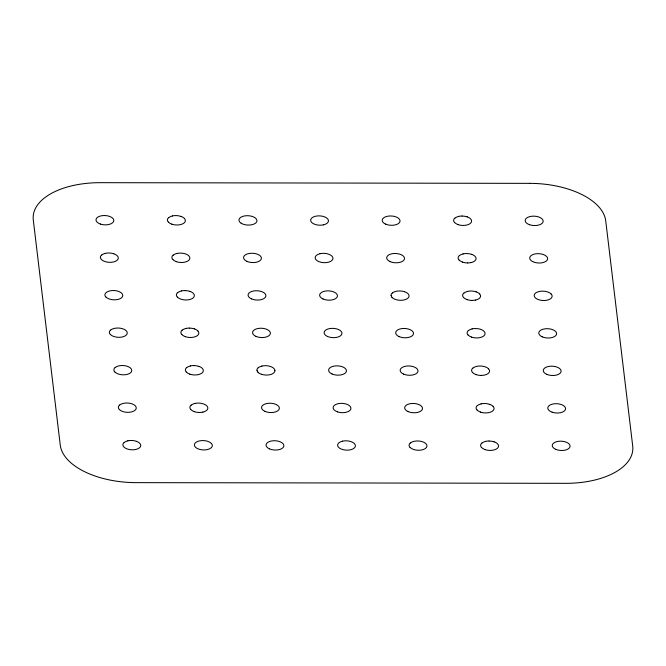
<?xml version="1.0" encoding="UTF-8"?>
<svg xmlns="http://www.w3.org/2000/svg" width="666" height="666" viewBox="0 0 666 666"><rect width="100%" height="100%" fill="white"/><g stroke="black" fill="none" stroke-linecap="round" stroke-linejoin="round"><path stroke-width="1" d="M136.364 441.3A8.933 4.654 2.7 0 1 137.937 448.767A8.933 4.654 2.7 0 1 123.859 446.969A8.933 4.654 2.7 0 1 124.076 442.532M124.151 442.532A8.933 4.654 2.7 0 1 127.855 440.859M127.805 440.825A8.933 4.654 2.7 0 1 136.314 441.275M119.664 405.045A8.933 4.654 2.7 0 1 133.874 404.703A8.933 4.654 2.7 0 1 131.344 411.963A8.933 4.654 2.7 0 1 122.81 411.53A8.933 4.654 2.7 0 1 119.372 409.473M119.289 409.465A8.933 4.654 2.7 0 1 119.589 405.036M115.168 367.54A8.933 4.654 2.7 0 1 128.763 366.874A8.933 4.654 2.7 0 1 128.297 374.042A8.933 4.654 2.7 0 1 114.877 371.978M114.802 371.969A8.933 4.654 2.7 0 1 115.093 367.54M110.673 330.053A8.933 4.654 2.7 0 1 124.276 329.387A8.933 4.654 2.7 0 1 123.809 336.546A8.933 4.654 2.7 0 1 110.389 334.482M110.306 334.474A8.933 4.654 2.7 0 1 110.598 330.045M105.894 296.978A8.933 4.654 2.7 0 0 119.314 299.051A8.933 4.654 2.7 0 0 119.78 291.883A8.933 4.654 2.7 0 0 106.177 292.549A8.933 4.654 2.7 0 0 105.811 296.978M113.903 253.821A8.933 4.654 2.7 0 1 114.053 261.813A8.933 4.654 2.7 0 1 100.474 257.659M101.69 255.061A8.933 4.654 2.7 0 1 105.394 253.38M100.4 257.659A8.933 4.654 2.7 0 1 101.615 255.036M105.345 253.346A8.933 4.654 2.7 0 1 113.853 253.796M100.341 224.051A8.924 4.654 2.7 0 0 108.849 224.5A8.924 4.654 2.7 0 0 111.963 217.591A8.924 4.654 2.7 0 0 98.202 216.875A8.924 4.654 2.7 0 0 100.375 224.042M211.38 443.431A8.991 4.687 2.7 0 0 197.869 441.35A8.991 4.687 2.7 0 0 197.394 448.568A8.991 4.687 2.7 0 0 211.089 447.893A8.933 4.654 2.7 0 0 211.388 443.464M202.864 412.088A8.999 4.687 2.7 0 0 206.602 410.398A8.933 4.654 2.7 0 0 206.893 405.969A8.999 4.687 2.7 0 0 194.838 403.421M199.425 412.462A8.999 4.687 2.7 0 1 194.289 411.646M190.801 409.573A8.999 4.687 2.7 0 1 191.1 405.111M202.889 412.079A8.933 4.654 2.7 0 1 199.45 412.445M194.389 411.638A8.933 4.654 2.7 0 1 190.926 409.582M191.217 405.153A8.933 4.654 2.7 0 1 194.922 403.471M198.376 374.592A8.991 4.687 2.7 0 0 202.106 372.902A8.933 4.654 2.7 0 0 202.397 368.473A8.991 4.687 2.7 0 0 198.909 366.375M189.802 374.15A8.991 4.687 2.7 0 0 194.938 374.958A8.933 4.654 2.7 0 0 198.393 374.583M186.314 372.078A8.991 4.687 2.7 0 1 186.613 367.624M190.351 365.925A8.991 4.687 2.7 0 1 193.814 365.559M189.893 374.142A8.933 4.654 2.7 0 1 186.43 372.086M186.721 367.657A8.933 4.654 2.7 0 1 190.426 365.975M193.839 365.609A8.933 4.654 2.7 0 1 198.934 366.417M185.315 336.655A8.991 4.687 2.7 0 0 190.443 337.471A8.933 4.654 2.7 0 0 193.906 337.088A8.991 4.687 2.7 0 0 197.611 335.406A8.933 4.654 2.7 0 0 197.91 330.977M181.826 334.582A8.991 4.687 2.7 0 1 182.118 330.128M185.856 328.43A8.991 4.687 2.7 0 1 189.319 328.072M194.414 328.879A8.991 4.687 2.7 0 1 197.902 330.944M185.406 336.646A8.933 4.654 2.7 0 1 181.943 334.59M182.226 330.161A8.933 4.654 2.7 0 1 185.931 328.48M189.344 328.122A8.933 4.654 2.7 0 1 194.447 328.929M177.447 297.094A8.933 4.654 2.7 0 0 180.911 299.151A8.933 4.654 2.7 0 0 185.956 299.966A8.933 4.654 2.7 0 0 189.394 299.6A8.991 4.687 2.7 0 0 193.123 297.91A8.933 4.654 2.7 0 0 193.415 293.481A8.991 4.687 2.7 0 0 189.927 291.383M177.739 292.665A8.933 4.654 2.7 0 1 181.443 290.984M184.857 290.617A8.933 4.654 2.7 0 1 189.952 291.425M177.331 297.086A8.991 4.687 2.7 0 1 177.631 292.624M181.36 290.934A8.991 4.687 2.7 0 1 184.823 290.567M176.324 261.663A8.991 4.687 2.7 0 0 181.46 262.479A8.933 4.654 2.7 0 0 184.915 262.096A8.991 4.687 2.7 0 0 188.628 260.414A8.933 4.654 2.7 0 0 188.919 255.985A8.991 4.687 2.7 0 0 185.431 253.888A8.933 4.654 2.7 0 0 180.361 253.13A8.991 4.687 2.7 0 0 176.873 253.438M172.835 259.59A8.991 4.687 2.7 0 1 173.135 255.136M176.415 261.655A8.933 4.654 2.7 0 1 172.952 259.598M173.243 255.17A8.933 4.654 2.7 0 1 176.948 253.488M171.82 224.167A8.999 4.687 2.7 0 0 176.956 224.983A8.924 4.654 2.7 0 0 180.428 224.6A8.999 4.687 2.7 0 0 184.132 222.919A8.924 4.654 2.7 0 0 184.432 218.498M168.332 222.094A8.999 4.687 2.7 0 1 168.631 217.632M172.369 215.942A8.999 4.687 2.7 0 1 175.832 215.576A8.924 4.654 2.7 0 1 180.969 216.442M180.944 216.392A8.999 4.687 2.7 0 1 184.424 218.456M171.928 224.159A8.924 4.654 2.7 0 1 168.465 222.103M168.756 217.674A8.924 4.654 2.7 0 1 172.452 215.992M274.875 370.396A8.933 4.654 2.7 0 1 273.668 373.018A8.991 4.687 2.7 0 1 269.938 374.708A8.933 4.654 2.7 0 1 261.455 374.25M257.992 372.194A8.933 4.654 2.7 0 1 257.068 370.371M258.283 367.765A8.933 4.654 2.7 0 1 261.988 366.092M261.363 374.259A8.991 4.687 2.7 0 1 257.884 372.194M256.951 370.371A8.991 4.687 2.7 0 1 258.175 367.732M261.905 366.042A8.991 4.687 2.7 0 1 270.471 366.491A8.933 4.654 2.7 0 1 273.959 368.581A8.991 4.687 2.7 0 1 274.883 370.396M342.524 441.192A8.933 4.654 2.7 0 0 339.444 448.093A8.933 4.654 2.7 0 0 353.205 448.809A8.933 4.654 2.7 0 0 351.032 441.633A8.933 4.654 2.7 0 0 342.474 441.167M320.063 253.713A8.933 4.654 2.7 0 0 316.974 260.614A8.933 4.654 2.7 0 0 330.744 261.33A8.933 4.654 2.7 0 0 328.571 254.154A8.933 4.654 2.7 0 0 320.013 253.688M323.518 224.842A8.924 4.654 2.7 0 1 315.01 224.392A8.924 4.654 2.7 0 1 312.87 217.208A8.924 4.654 2.7 0 1 326.631 217.924A8.924 4.654 2.7 0 1 323.551 224.825M410.381 442.99A8.933 4.654 2.7 0 1 423.976 442.324A8.933 4.654 2.7 0 1 423.509 449.483A8.933 4.654 2.7 0 1 410.09 447.419M410.015 447.41A8.933 4.654 2.7 0 1 410.306 442.982M392.116 297.427A8.933 4.654 2.7 0 1 391.192 295.604M392.407 292.998A8.933 4.654 2.7 0 1 396.112 291.325A8.991 4.687 2.7 0 1 404.603 291.725M404.62 291.766A8.933 4.654 2.7 0 1 408.083 293.814A8.991 4.687 2.7 0 1 409.016 295.629A8.933 4.654 2.7 0 1 407.792 298.251A8.991 4.687 2.7 0 1 404.062 299.941A8.933 4.654 2.7 0 1 395.579 299.484A8.991 4.687 2.7 0 1 392.008 297.427M391.075 295.604A8.991 4.687 2.7 0 1 392.299 292.965M485.015 449.592A8.991 4.687 2.7 0 0 490.143 450.407A8.933 4.654 2.7 0 0 493.606 450.025A8.991 4.687 2.7 0 0 497.319 448.343A8.933 4.654 2.7 0 0 497.61 443.914A8.991 4.687 2.7 0 0 494.122 441.816M481.526 447.519A8.991 4.687 2.7 0 1 481.826 443.065M485.556 441.367A8.991 4.687 2.7 0 1 489.019 441.009M485.106 449.583A8.933 4.654 2.7 0 1 481.643 447.527M481.934 443.098A8.933 4.654 2.7 0 1 485.639 441.416M489.052 441.058A8.933 4.654 2.7 0 1 494.147 441.866M480.519 412.096A8.999 4.687 2.7 0 0 485.647 412.912A8.933 4.654 2.7 0 0 489.119 412.529A8.999 4.687 2.7 0 0 492.823 410.847A8.933 4.654 2.7 0 0 493.115 406.426M477.031 410.023A8.999 4.687 2.7 0 1 477.322 405.561M481.06 403.871A8.999 4.687 2.7 0 1 484.523 403.504A8.933 4.654 2.7 0 1 489.66 404.37M489.627 404.32A8.999 4.687 2.7 0 1 493.115 406.385M480.611 412.088A8.933 4.654 2.7 0 1 477.156 410.031M477.439 405.602A8.933 4.654 2.7 0 1 481.143 403.921M481.16 375.416A8.991 4.687 2.7 0 1 476.032 374.6M472.544 372.527A8.991 4.687 2.7 0 1 472.835 368.073M488.619 368.889A8.991 4.687 2.7 0 0 485.131 366.824A8.933 4.654 2.7 0 0 480.036 366.034A8.933 4.654 2.7 0 0 476.606 366.4A8.933 4.654 2.7 0 0 472.943 368.107M488.628 368.922A8.933 4.654 2.7 0 1 488.328 373.351A8.991 4.687 2.7 0 1 484.598 375.041A8.933 4.654 2.7 0 1 481.185 375.399M476.123 374.592A8.933 4.654 2.7 0 1 472.66 372.535M471.536 337.104A8.991 4.687 2.7 0 0 476.673 337.92A8.933 4.654 2.7 0 0 480.128 337.537A8.991 4.687 2.7 0 0 483.841 335.855A8.933 4.654 2.7 0 0 484.132 331.435A8.991 4.687 2.7 0 0 480.644 329.329A8.933 4.654 2.7 0 0 475.574 328.571A8.991 4.687 2.7 0 0 472.077 328.879M468.048 335.031A8.991 4.687 2.7 0 1 468.348 330.577M471.628 337.096A8.933 4.654 2.7 0 1 468.165 335.04M468.456 330.611A8.933 4.654 2.7 0 1 472.161 328.929M475.616 300.05A8.991 4.687 2.7 0 0 479.345 298.36A8.933 4.654 2.7 0 0 479.637 293.931M472.177 300.416A8.991 4.687 2.7 0 1 467.041 299.608M463.553 297.536A8.991 4.687 2.7 0 1 463.852 293.073M467.59 291.383A8.991 4.687 2.7 0 1 471.053 291.017A8.933 4.654 2.7 0 1 476.173 291.875M476.148 291.833A8.991 4.687 2.7 0 1 479.637 293.897M475.632 300.041A8.933 4.654 2.7 0 1 472.202 300.399M467.132 299.6A8.933 4.654 2.7 0 1 463.669 297.544M463.961 293.115A8.933 4.654 2.7 0 1 467.665 291.433M471.12 262.562A8.991 4.687 2.7 0 0 474.85 260.864A8.933 4.654 2.7 0 0 475.149 256.443A8.991 4.687 2.7 0 0 471.653 254.337M467.682 262.928A8.991 4.687 2.7 0 1 462.554 262.113M459.065 260.04A8.991 4.687 2.7 0 1 459.357 255.586M463.095 253.896A8.991 4.687 2.7 0 1 466.558 253.53M471.145 262.546A8.933 4.654 2.7 0 1 467.707 262.912M462.645 262.104A8.933 4.654 2.7 0 1 459.182 260.048M459.465 255.619A8.933 4.654 2.7 0 1 463.17 253.937M466.591 253.58A8.933 4.654 2.7 0 1 471.686 254.387M458.05 224.617A8.999 4.687 2.7 0 0 463.186 225.433A8.924 4.654 2.7 0 0 466.658 225.05A8.999 4.687 2.7 0 0 470.363 223.368A8.924 4.654 2.7 0 0 470.654 218.947A8.999 4.687 2.7 0 0 467.166 216.841M454.562 222.544A8.999 4.687 2.7 0 1 454.853 218.082M458.591 216.392A8.999 4.687 2.7 0 1 462.054 216.025M458.15 224.609A8.924 4.654 2.7 0 1 454.695 222.552M454.978 218.123A8.924 4.654 2.7 0 1 458.683 216.45M462.096 216.084A8.924 4.654 2.7 0 1 467.199 216.891M551.19 294.014A8.991 4.687 2.7 0 0 537.678 291.924A8.991 4.687 2.7 0 0 537.204 299.142A8.991 4.687 2.7 0 0 550.899 298.476A8.933 4.654 2.7 0 0 551.198 294.047M529.678 224.733A8.924 4.654 2.7 0 0 538.186 225.175A8.999 4.687 2.7 0 0 541.916 223.485A8.924 4.654 2.7 0 0 543.131 220.862A8.999 4.687 2.7 0 0 529.462 216.683A8.999 4.687 2.7 0 0 529.603 224.733M529.695 183.358L100.358 182.675A71.437 37.221 2.7 0 0 61.122 189.019A71.97 37.496 2.7 0 0 37.179 205.478A71.445 37.221 2.7 0 0 33.3 220.063L60.256 445.038A71.445 37.221 2.7 0 0 74.983 466.025A71.97 37.496 2.7 0 0 108.1 479.653A71.437 37.221 2.7 0 0 136.297 482.642L565.642 483.325A71.437 37.221 2.7 0 0 604.878 476.981A71.97 37.496 2.7 0 0 628.821 460.522A71.437 37.221 2.7 0 0 632.7 445.937L605.744 220.962A71.437 37.221 2.7 0 0 591.017 199.975A71.97 37.496 2.7 0 0 557.9 186.347A71.437 37.221 2.7 0 0 529.695 183.358M269.464 448.867A8.933 4.654 2.7 0 0 283.799 446.337A8.933 4.654 2.7 0 0 271.611 440.95A8.933 4.654 2.7 0 0 269.464 448.867M264.976 411.372A8.933 4.654 2.7 0 0 279.304 408.841A8.933 4.654 2.7 0 0 267.124 403.454A8.933 4.654 2.7 0 0 264.976 411.372M255.985 336.38A8.933 4.654 2.7 0 0 270.321 333.849A8.933 4.654 2.7 0 0 258.133 328.463A8.933 4.654 2.7 0 0 255.985 336.38M251.498 298.884A8.933 4.654 2.7 0 0 265.826 296.353A8.933 4.654 2.7 0 0 253.646 290.967A8.933 4.654 2.7 0 0 251.498 298.884M247.003 261.388A8.933 4.654 2.7 0 0 261.33 258.858A8.933 4.654 2.7 0 0 249.151 253.471A8.933 4.654 2.7 0 0 247.003 261.388M241.142 223.227A8.999 4.687 2.7 0 0 255.694 223.035A8.924 4.654 2.7 0 0 256.91 220.413A8.999 4.687 2.7 0 0 244.547 215.926A8.999 4.687 2.7 0 0 241.142 223.227M337.479 411.871A8.933 4.654 2.7 0 0 345.979 412.321A8.933 4.654 2.7 0 0 349.092 405.403A8.933 4.654 2.7 0 0 335.331 404.687A8.933 4.654 2.7 0 0 337.504 411.863M332.034 373.984A8.933 4.654 2.7 0 0 346.362 371.453A8.933 4.654 2.7 0 0 334.182 366.075A8.933 4.654 2.7 0 0 332.034 373.984M327.547 336.488A8.933 4.654 2.7 0 0 341.874 333.957A8.933 4.654 2.7 0 0 329.695 328.579A8.933 4.654 2.7 0 0 327.547 336.488M323.052 298.992A8.933 4.654 2.7 0 0 337.379 296.462A8.933 4.654 2.7 0 0 325.199 291.084A8.933 4.654 2.7 0 0 323.052 298.992M408.091 411.596A8.933 4.654 2.7 0 0 422.419 409.066A8.933 4.654 2.7 0 0 410.239 403.679A8.933 4.654 2.7 0 0 408.091 411.596M403.596 374.101A8.933 4.654 2.7 0 0 417.923 371.57A8.933 4.654 2.7 0 0 405.744 366.183A8.933 4.654 2.7 0 0 403.596 374.101M399.101 336.605A8.933 4.654 2.7 0 0 413.436 334.074A8.933 4.654 2.7 0 0 401.248 328.688A8.933 4.654 2.7 0 0 399.101 336.605M390.118 261.613A8.933 4.654 2.7 0 0 404.445 259.082A8.933 4.654 2.7 0 0 392.266 253.696A8.933 4.654 2.7 0 0 390.118 261.613M385.631 224.117A8.924 4.654 2.7 0 0 399.958 221.587A8.924 4.654 2.7 0 0 387.779 216.2A8.924 4.654 2.7 0 0 385.631 224.117M555.685 449.317A8.933 4.654 2.7 0 0 570.013 446.786A8.933 4.654 2.7 0 0 557.833 441.4A8.933 4.654 2.7 0 0 555.685 449.317M552.139 412.212A8.933 4.654 2.7 0 0 560.647 412.654A8.933 4.654 2.7 0 0 563.761 405.744A8.933 4.654 2.7 0 0 549.999 405.028A8.933 4.654 2.7 0 0 552.164 412.196M546.703 374.325A8.933 4.654 2.7 0 0 561.03 371.795A8.933 4.654 2.7 0 0 548.851 366.408A8.933 4.654 2.7 0 0 546.703 374.325M542.207 336.83A8.933 4.654 2.7 0 0 556.535 334.299A8.933 4.654 2.7 0 0 544.355 328.912A8.933 4.654 2.7 0 0 542.207 336.83M532.717 261.646A8.991 4.687 2.7 0 0 546.411 260.98A8.933 4.654 2.7 0 0 546.703 256.552A8.991 4.687 2.7 0 0 533.183 254.437A8.991 4.687 2.7 0 0 532.717 261.646"/></g></svg>
